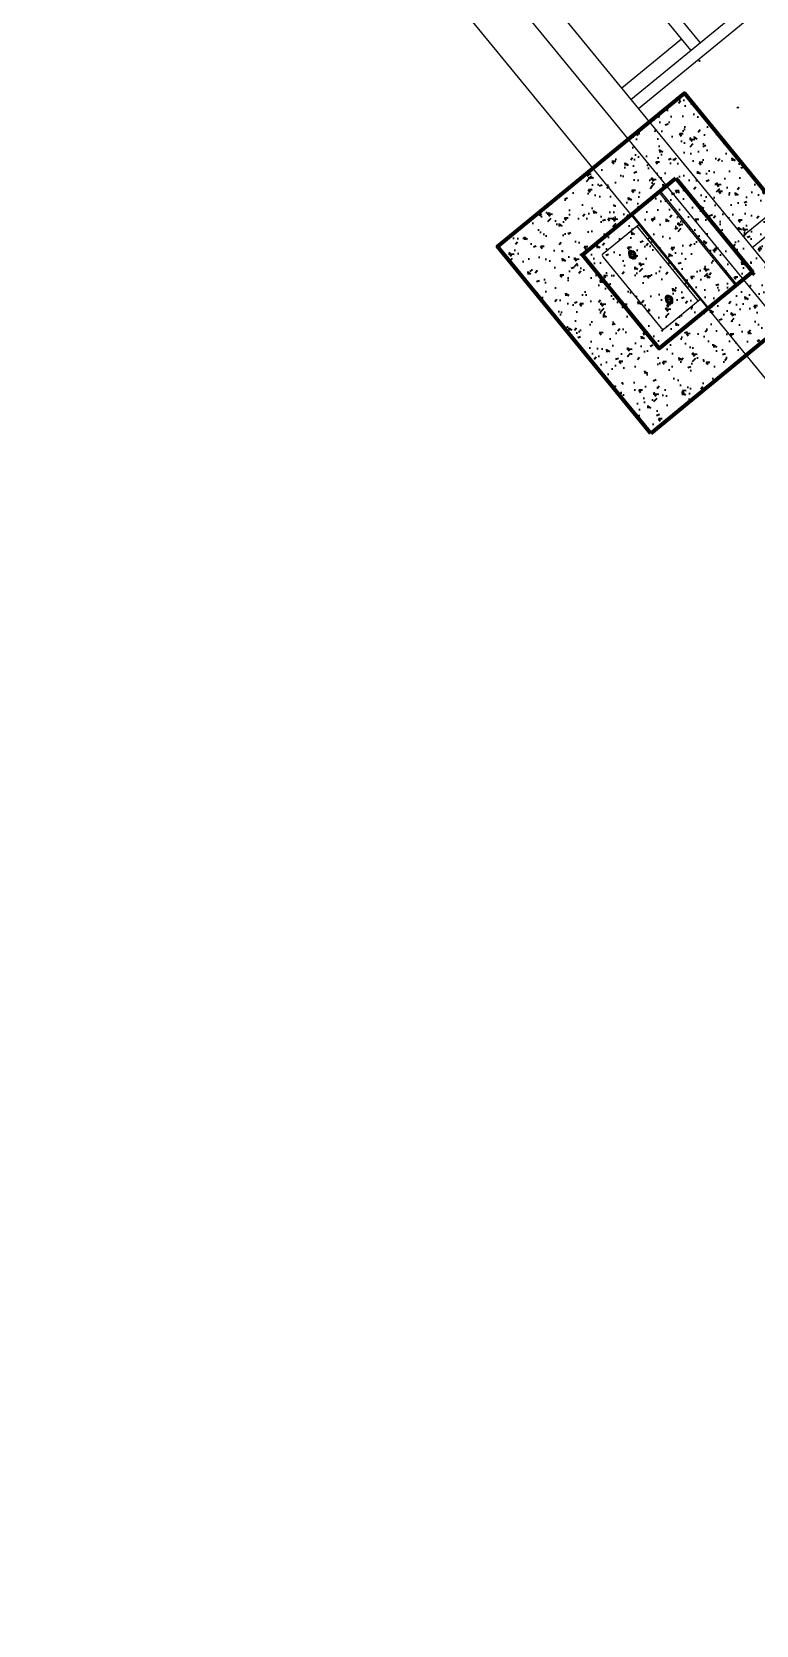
# Model space of a CAD drawing. Header units: metres. Extents: x 214070 to 217049, y 6350584 to 6351315.
# Drawn here: x 214362.11 to 214365.11, y 6351034.77 to 6351041.36 of the extents above; entities that cross this region are included whole.
import ezdxf

# ---------------------------------------------------------------- set-up
doc = ezdxf.new("R2010")
doc.units = ezdxf.units.M
for name, color, linetype, lineweight in [('GG31-E-PLN-001_DC Cable Route Layout Plan_RevA$0$0.25mm TEXT', 7, 'Continuous', 25), ('GG31-E-PLN-001_DC Cable Route Layout Plan_RevA$0$Concrete fill', 8, 'Continuous', 35), ('GG31-E-PLN-001_DC Cable Route Layout Plan_RevA$0$Footing', 7, 'Continuous', 70)]:
    doc.layers.add(name, color=color, linetype=linetype, lineweight=lineweight)
doc.layers.add('GG31-E-PLN-001_DC Cable Route Layout Plan_RevA$0$Equipment', color=7, linetype='Continuous')
pattern_1 = [(49.99999999999999, (233468.1566923728, 6322573.556548735), (0.1434520365201507, -0.01255042699651902), [0.015, -0.165]), (355, (233468.1566923728, 6322573.556548735), (-0.0277502667226, 0.1504384267400024), [0.012, -0.132]), (100.45144446, (233468.1686467089, 6322573.555502866), (0.1157017693454224, 0.1378879981937259), [0.01274803839999998, -0.1402284223999997]), (46.18420000000001, (233468.1566923728, 6322573.596548735), (0.2134482661343145, -0.03310385615861531), [0.0225, -0.2475]), (96.63563549, (233468.1744797218, 6322573.593790074), (0.1869323891348457, 0.1948237201549101), [0.0191220684, -0.210342752]), (351.1841639899999, (233468.1566923728, 6322573.596548735), (0.1869323890109546, 0.1948237200539981), [0.018, -0.1980000002]), (21, (233468.1766923727, 6322573.586548735), (0.1193814104236923, -0.08052377813306777), [0.015, -0.165]), (326.0000000000001, (233468.1766923727, 6322573.586548735), (0.04866306638431635, 0.1450300090093706), [0.012, -0.132]), (71.45144474, (233468.1866408236, 6322573.579838421), (0.1680444753459942, 0.06450623056127076), [0.012748038, -0.1402284224]), (37.50000000000001, (233468.1566923728, 6322573.556548735), (0.002431971063458134, 0.0665787707662623), [0, -0.1304, 0, -0.134, 0, -0.1325]), (7.499999999999999, (233468.1566923728, 6322573.556548735), (0.05261390748842972, 0.07888234237647206), [0, -0.0764, 0, -0.1274, 0, -0.0505]), (327.5, (233468.1120923728, 6322573.556548735), (0.1067644872344818, -0.004510974346875952), [0, -0.05, 0, -0.156, 0, -0.207]), (317.5, (233468.0920923727, 6322573.556548735), (0.1166372338684772, 0.02002099646646354), [0, -0.065, 0, -0.1036, 0, -0.147])]

# ---------------------------------------------------------------- blocks, each defined once
blk = doc.blocks.new('GG31-E-PLN-001_DC Cable Route Layout Plan_RevA$0$SC4980')
at = {"layer": 'GG31-E-PLN-001_DC Cable Route Layout Plan_RevA$0$Concrete fill', "ltscale": 0.2}
h = blk.add_hatch(dxfattribs=at)
h.set_pattern_fill('AR-CONC', color=256, scale=0.02)
h.set_pattern_definition(pattern_1)
h.paths.add_polyline_path([(233507.8856995453, 6322666.04759175), (233508.8856995453, 6322666.04759175), (233508.8856995453, 6322667.04759175), (233507.8856995453, 6322667.04759175)])
h.paths.add_polyline_path([(233508.1356995453, 6322666.79759175), (233508.6356995453, 6322666.79759175), (233508.6356995453, 6322666.29759175), (233508.1356995453, 6322666.29759175)], flags=16)
at = {"layer": 'GG31-E-PLN-001_DC Cable Route Layout Plan_RevA$0$Concrete fill'}
h = blk.add_hatch(dxfattribs=at)
h.set_pattern_fill('AR-CONC', color=256, scale=0.02)
h.set_pattern_definition(pattern_1)
h.paths.add_polyline_path([(233508.6356995453, 6322666.79759175), (233508.1356995453, 6322666.79759175), (233508.1356995453, 6322666.29809175), (233508.6356995453, 6322666.29809175)])
at = {"layer": 'GG31-E-PLN-001_DC Cable Route Layout Plan_RevA$0$Equipment'}
for p, q in [((233507.7656995453, 6322666.859591749), (233507.7656995453, 6322668.68559175)), ((233507.8156995453, 6322668.68559175), (233507.8156995453, 6322666.859591749)), ((233508.4966995453, 6322668.68509175), (233508.4966995453, 6322666.86009175)), ((233508.5566995453, 6322666.859591749), (233508.5566995453, 6322668.68559175)), ((233507.7656995453, 6322667.23059175), (233506.8456995453, 6322667.23059175)), ((233507.7656995453, 6322667.18059175), (233506.8456995453, 6322667.18059175)), ((233507.7056995453, 6322667.18059175), (233507.7056995453, 6322666.86009175)), ((233503.9706995453, 6322666.859591749), (233512.9066995453, 6322666.859591749)), ((233515.8306995453, 6322666.74759175), (233503.9946995453, 6322666.74759175)), ((233508.1356995453, 6322666.71259175), (233508.6356995453, 6322666.71259175)), ((233508.1356995453, 6322666.562591749), (233508.1356995453, 6322666.71259175)), ((233508.1356995453, 6322666.70759175), (233508.1356995453, 6322666.557591749)), ((233508.6356995453, 6322666.70759175), (233508.1356995453, 6322666.70759175)), ((233508.6356995453, 6322666.71259175), (233508.6356995453, 6322666.562591749)), ((233508.6356995453, 6322666.557591749), (233508.6356995453, 6322666.70759175)), ((233505.6356995453, 6322666.557591749), (233508.1356995453, 6322666.557591749)), ((233508.6356995453, 6322666.562591749), (233508.1356995453, 6322666.562591749)), ((233508.1356995453, 6322666.557591749), (233508.6356995453, 6322666.557591749)), ((233508.1356995453, 6322666.55749175), (233508.6356995453, 6322666.55749175)), ((233508.5856995453, 6322666.55749175), (233508.1856995453, 6322666.55749175)), ((233508.1856995453, 6322666.367491749), (233508.1856995453, 6322666.55749175)), ((233508.2556995453, 6322666.54749175), (233508.2556995453, 6322666.55749175)), ((233508.2556995453, 6322666.55749175), (233508.2756995453, 6322666.55749175)), ((233508.2756995453, 6322666.54749175), (233508.2756995453, 6322666.55749175)), ((233508.4956995453, 6322666.55749175), (233508.5156995453, 6322666.55749175)), ((233508.4956995453, 6322666.54749175), (233508.4956995453, 6322666.55749175)), ((233508.5156995453, 6322666.54749175), (233508.5156995453, 6322666.55749175)), ((233508.5856995453, 6322666.367491749), (233508.5856995453, 6322666.55749175)), ((233508.6356995453, 6322666.557591749), (233514.1356995453, 6322666.557591749)), ((233508.5856995453, 6322666.54749175), (233508.1856995453, 6322666.54749175)), ((233508.2556995453, 6322666.54749175), (233508.2756995453, 6322666.54749175)), ((233508.4956995453, 6322666.54749175), (233508.5156995453, 6322666.54749175)), ((233508.2756995453, 6322666.46759175), (233508.2556995453, 6322666.46759175)), ((233508.2556995453, 6322666.44759175), (233508.2756995453, 6322666.44759175)), ((233508.5156995453, 6322666.46749175), (233508.4956995453, 6322666.46749175)), ((233508.4956995453, 6322666.447491749), (233508.5156995453, 6322666.447491749)), ((233508.1956995453, 6322666.357491749), (233508.5756995453, 6322666.357491749))]:
    blk.add_line(p, q, dxfattribs=at)
for points in [[(233508.2506995453, 6322666.45759175, 1), (233508.2806995453, 6322666.45759175, 1), (233508.2506995453, 6322666.45759175, 1)], [(233508.2541969504, 6322666.45759175, 1), (233508.2772021402, 6322666.45759175, 1), (233508.2541969504, 6322666.45759175, 1)], [(233508.2576995453, 6322666.45759175, 1), (233508.2736995453, 6322666.45759175, 1), (233508.2576995453, 6322666.45759175, 1)], [(233508.4906995453, 6322666.45769175, 1), (233508.5206995453, 6322666.45769175, 1), (233508.4906995453, 6322666.45769175, 1)], [(233508.4941969504, 6322666.45769175, 1), (233508.5172021402, 6322666.45769175, 1), (233508.4941969504, 6322666.45769175, 1)], [(233508.4976995453, 6322666.45769175, 1), (233508.5136995453, 6322666.45769175, 1), (233508.4976995453, 6322666.45769175, 1)]]:
    blk.add_lwpolyline(points, format="xyb", dxfattribs=at)
for points in [[(233508.2656995453, 6322666.44450675), (233508.2536995453, 6322666.45104925), (233508.2536995453, 6322666.46413425), (233508.2656995452, 6322666.47067675), (233508.2776995452, 6322666.46413425), (233508.2776995453, 6322666.45104925), (233508.2656995453, 6322666.44450675)], [(233508.5056995453, 6322666.444606749), (233508.4936995453, 6322666.451149249), (233508.4936995453, 6322666.46423425), (233508.5056995452, 6322666.47077675), (233508.5176995452, 6322666.46423425), (233508.5176995453, 6322666.451149249), (233508.5056995453, 6322666.444606749)]]:
    blk.add_lwpolyline(points, dxfattribs=at)
for centre in [(233507.8220995453, 6322667.18059175), (233508.0720995453, 6322667.18059175), (233508.2656995453, 6322666.45759175), (233508.5056995453, 6322666.45749175)]:
    blk.add_circle(centre, 0.0025, dxfattribs=at)
for centre, start, end in [((233508.2556995453, 6322666.45759175), 90, 270), ((233508.2756995453, 6322666.45759175), 270, 90), ((233508.4956995453, 6322666.45749175), 90, 270), ((233508.5156995453, 6322666.45749175), 270, 90), ((233508.1956995453, 6322666.367491749), 180, 270), ((233508.5756995453, 6322666.367491749), 270, 0)]:
    blk.add_arc(centre, 0.01, start, end, dxfattribs=at)
at = {"layer": 'GG31-E-PLN-001_DC Cable Route Layout Plan_RevA$0$Footing'}
blk.add_lwpolyline([(233508.8856995453, 6322666.04759175), (233507.8856995453, 6322666.04759175), (233507.8856995453, 6322667.04759175), (233508.8856995453, 6322667.04759175)], close=True, dxfattribs=at)
at = {"layer": 'GG31-E-PLN-001_DC Cable Route Layout Plan_RevA$0$Footing', "ltscale": 20}
blk.add_lwpolyline([(233508.1356995453, 6322666.79759175), (233508.6356995453, 6322666.79759175), (233508.6356995453, 6322666.29809175), (233508.1356995453, 6322666.29809175)], close=True, dxfattribs=at)
blk = doc.blocks.new('GG31-E-PLN-001_DC Cable Route Layout Plan_RevA')
at = {"layer": 'GG31-E-PLN-001_DC Cable Route Layout Plan_RevA$0$0.25mm TEXT', "rotation": 309.3503431328958}
blk.add_blockref('GG31-E-PLN-001_DC Cable Route Layout Plan_RevA$0$SC4980', (-4808219.363291058, 2493609.520351748), dxfattribs=at)

msp = doc.modelspace()

# ---------------------------------------------------------------- block references
msp.add_blockref('GG31-E-PLN-001_DC Cable Route Layout Plan_RevA', (-14687.37069500599, 29045.50982125732))

doc.saveas('drawing.dxf')
